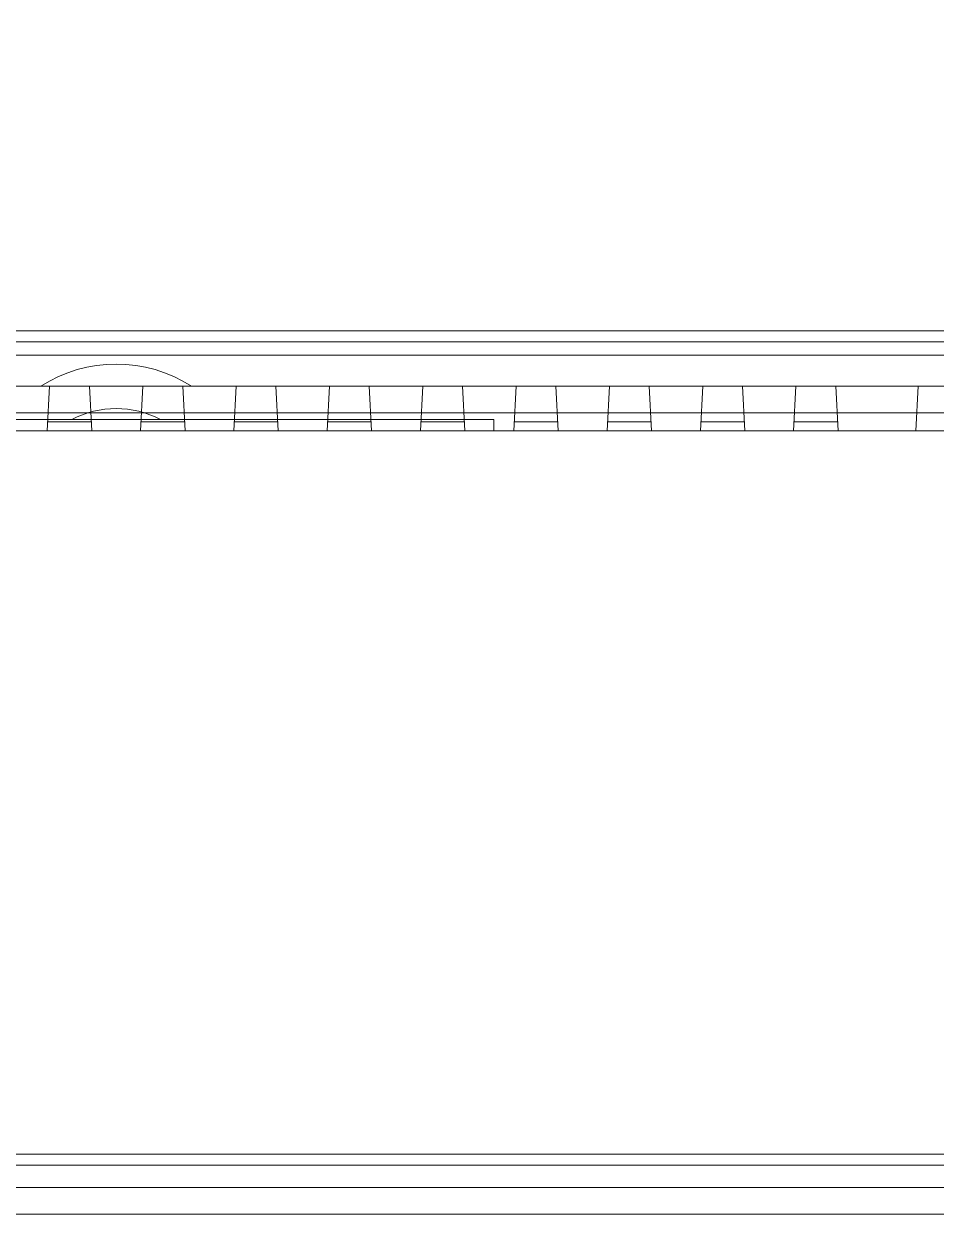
# Model space of a CAD drawing. Header units: millimetres. Extents: x -672 to 672, y -225 to 223.
# Drawn here: x -16 to 25.1, y -38.6 to 15.4 of the extents above; entities that cross this region are included whole.
import ezdxf
from ezdxf.lldxf.tags import DXFTag

# ---------------------------------------------------------------- set-up
doc = ezdxf.new("R2010")
doc.units = ezdxf.units.MM
doc.header["$MEASUREMENT"] = 0
doc.layers.add('layer 1', color=7, linetype='Continuous')
tags = doc.linetypes.add('New Line100', pattern=[0.2, 0.1, -0.1]).pattern_tags.tags
tags[6:7] = [DXFTag(74, 4), DXFTag(75, 0), DXFTag(340, '0'), DXFTag(46, 1.0), DXFTag(50, 0.0), DXFTag(44, 0.0), DXFTag(45, 0.0)]
tags[4:5] = [DXFTag(74, 4), DXFTag(75, 0), DXFTag(340, '0'), DXFTag(46, 1.0), DXFTag(50, 0.0), DXFTag(44, 0.0), DXFTag(45, 0.0)]
tags = doc.linetypes.add('New Line101', pattern=[0.2, 0.1, -0.1]).pattern_tags.tags
tags[6:7] = [DXFTag(74, 4), DXFTag(75, 0), DXFTag(340, '0'), DXFTag(46, 1.0), DXFTag(50, 0.0), DXFTag(44, 0.0), DXFTag(45, 0.0)]
tags[4:5] = [DXFTag(74, 4), DXFTag(75, 0), DXFTag(340, '0'), DXFTag(46, 1.0), DXFTag(50, 0.0), DXFTag(44, 0.0), DXFTag(45, 0.0)]
tags = doc.linetypes.add('New Line102', pattern=[0.2, 0.1, -0.1]).pattern_tags.tags
tags[6:7] = [DXFTag(74, 4), DXFTag(75, 0), DXFTag(340, '0'), DXFTag(46, 1.0), DXFTag(50, 0.0), DXFTag(44, 0.0), DXFTag(45, 0.0)]
tags[4:5] = [DXFTag(74, 4), DXFTag(75, 0), DXFTag(340, '0'), DXFTag(46, 1.0), DXFTag(50, 0.0), DXFTag(44, 0.0), DXFTag(45, 0.0)]
tags = doc.linetypes.add('New Line103', pattern=[0.2, 0.1, -0.1]).pattern_tags.tags
tags[6:7] = [DXFTag(74, 4), DXFTag(75, 0), DXFTag(340, '0'), DXFTag(46, 1.0), DXFTag(50, 0.0), DXFTag(44, 0.0), DXFTag(45, 0.0)]
tags[4:5] = [DXFTag(74, 4), DXFTag(75, 0), DXFTag(340, '0'), DXFTag(46, 1.0), DXFTag(50, 0.0), DXFTag(44, 0.0), DXFTag(45, 0.0)]
tags = doc.linetypes.add('New Line104', pattern=[0.2, 0.1, -0.1]).pattern_tags.tags
tags[6:7] = [DXFTag(74, 4), DXFTag(75, 0), DXFTag(340, '0'), DXFTag(46, 1.0), DXFTag(50, 0.0), DXFTag(44, 0.0), DXFTag(45, 0.0)]
tags[4:5] = [DXFTag(74, 4), DXFTag(75, 0), DXFTag(340, '0'), DXFTag(46, 1.0), DXFTag(50, 0.0), DXFTag(44, 0.0), DXFTag(45, 0.0)]
tags = doc.linetypes.add('New Line269', pattern=[0.2, 0.1, -0.1]).pattern_tags.tags
tags[6:7] = [DXFTag(74, 4), DXFTag(75, 0), DXFTag(340, '0'), DXFTag(46, 1.0), DXFTag(50, 0.0), DXFTag(44, 0.0), DXFTag(45, 0.0)]
tags[4:5] = [DXFTag(74, 4), DXFTag(75, 0), DXFTag(340, '0'), DXFTag(46, 1.0), DXFTag(50, 0.0), DXFTag(44, 0.0), DXFTag(45, 0.0)]
tags = doc.linetypes.add('New Line270', pattern=[0.2, 0.1, -0.1]).pattern_tags.tags
tags[6:7] = [DXFTag(74, 4), DXFTag(75, 0), DXFTag(340, '0'), DXFTag(46, 1.0), DXFTag(50, 0.0), DXFTag(44, 0.0), DXFTag(45, 0.0)]
tags[4:5] = [DXFTag(74, 4), DXFTag(75, 0), DXFTag(340, '0'), DXFTag(46, 1.0), DXFTag(50, 0.0), DXFTag(44, 0.0), DXFTag(45, 0.0)]
tags = doc.linetypes.add('New Line46', pattern=[0.2, 0.1, -0.1]).pattern_tags.tags
tags[6:7] = [DXFTag(74, 4), DXFTag(75, 0), DXFTag(340, '0'), DXFTag(46, 1.0), DXFTag(50, 0.0), DXFTag(44, 0.0), DXFTag(45, 0.0)]
tags[4:5] = [DXFTag(74, 4), DXFTag(75, 0), DXFTag(340, '0'), DXFTag(46, 1.0), DXFTag(50, 0.0), DXFTag(44, 0.0), DXFTag(45, 0.0)]
tags = doc.linetypes.add('New Line47', pattern=[0.2, 0.1, -0.1]).pattern_tags.tags
tags[6:7] = [DXFTag(74, 4), DXFTag(75, 0), DXFTag(340, '0'), DXFTag(46, 1.0), DXFTag(50, 0.0), DXFTag(44, 0.0), DXFTag(45, 0.0)]
tags[4:5] = [DXFTag(74, 4), DXFTag(75, 0), DXFTag(340, '0'), DXFTag(46, 1.0), DXFTag(50, 0.0), DXFTag(44, 0.0), DXFTag(45, 0.0)]
tags = doc.linetypes.add('New Line53', pattern=[0.2, 0.1, -0.1]).pattern_tags.tags
tags[6:7] = [DXFTag(74, 4), DXFTag(75, 0), DXFTag(340, '0'), DXFTag(46, 1.0), DXFTag(50, 0.0), DXFTag(44, 0.0), DXFTag(45, 0.0)]
tags[4:5] = [DXFTag(74, 4), DXFTag(75, 0), DXFTag(340, '0'), DXFTag(46, 1.0), DXFTag(50, 0.0), DXFTag(44, 0.0), DXFTag(45, 0.0)]
tags = doc.linetypes.add('New Line54', pattern=[0.2, 0.1, -0.1]).pattern_tags.tags
tags[6:7] = [DXFTag(74, 4), DXFTag(75, 0), DXFTag(340, '0'), DXFTag(46, 1.0), DXFTag(50, 0.0), DXFTag(44, 0.0), DXFTag(45, 0.0)]
tags[4:5] = [DXFTag(74, 4), DXFTag(75, 0), DXFTag(340, '0'), DXFTag(46, 1.0), DXFTag(50, 0.0), DXFTag(44, 0.0), DXFTag(45, 0.0)]
tags = doc.linetypes.add('New Line55', pattern=[0.2, 0.1, -0.1]).pattern_tags.tags
tags[6:7] = [DXFTag(74, 4), DXFTag(75, 0), DXFTag(340, '0'), DXFTag(46, 1.0), DXFTag(50, 0.0), DXFTag(44, 0.0), DXFTag(45, 0.0)]
tags[4:5] = [DXFTag(74, 4), DXFTag(75, 0), DXFTag(340, '0'), DXFTag(46, 1.0), DXFTag(50, 0.0), DXFTag(44, 0.0), DXFTag(45, 0.0)]
tags = doc.linetypes.add('New Line56', pattern=[0.2, 0.1, -0.1]).pattern_tags.tags
tags[6:7] = [DXFTag(74, 4), DXFTag(75, 0), DXFTag(340, '0'), DXFTag(46, 1.0), DXFTag(50, 0.0), DXFTag(44, 0.0), DXFTag(45, 0.0)]
tags[4:5] = [DXFTag(74, 4), DXFTag(75, 0), DXFTag(340, '0'), DXFTag(46, 1.0), DXFTag(50, 0.0), DXFTag(44, 0.0), DXFTag(45, 0.0)]
tags = doc.linetypes.add('New Line57', pattern=[0.2, 0.1, -0.1]).pattern_tags.tags
tags[6:7] = [DXFTag(74, 4), DXFTag(75, 0), DXFTag(340, '0'), DXFTag(46, 1.0), DXFTag(50, 0.0), DXFTag(44, 0.0), DXFTag(45, 0.0)]
tags[4:5] = [DXFTag(74, 4), DXFTag(75, 0), DXFTag(340, '0'), DXFTag(46, 1.0), DXFTag(50, 0.0), DXFTag(44, 0.0), DXFTag(45, 0.0)]
tags = doc.linetypes.add('New Line58', pattern=[0.2, 0.1, -0.1]).pattern_tags.tags
tags[6:7] = [DXFTag(74, 4), DXFTag(75, 0), DXFTag(340, '0'), DXFTag(46, 1.0), DXFTag(50, 0.0), DXFTag(44, 0.0), DXFTag(45, 0.0)]
tags[4:5] = [DXFTag(74, 4), DXFTag(75, 0), DXFTag(340, '0'), DXFTag(46, 1.0), DXFTag(50, 0.0), DXFTag(44, 0.0), DXFTag(45, 0.0)]
tags = doc.linetypes.add('New Line59', pattern=[0.2, 0.1, -0.1]).pattern_tags.tags
tags[6:7] = [DXFTag(74, 4), DXFTag(75, 0), DXFTag(340, '0'), DXFTag(46, 1.0), DXFTag(50, 0.0), DXFTag(44, 0.0), DXFTag(45, 0.0)]
tags[4:5] = [DXFTag(74, 4), DXFTag(75, 0), DXFTag(340, '0'), DXFTag(46, 1.0), DXFTag(50, 0.0), DXFTag(44, 0.0), DXFTag(45, 0.0)]
tags = doc.linetypes.add('New Line60', pattern=[0.2, 0.1, -0.1]).pattern_tags.tags
tags[6:7] = [DXFTag(74, 4), DXFTag(75, 0), DXFTag(340, '0'), DXFTag(46, 1.0), DXFTag(50, 0.0), DXFTag(44, 0.0), DXFTag(45, 0.0)]
tags[4:5] = [DXFTag(74, 4), DXFTag(75, 0), DXFTag(340, '0'), DXFTag(46, 1.0), DXFTag(50, 0.0), DXFTag(44, 0.0), DXFTag(45, 0.0)]
tags = doc.linetypes.add('New Line61', pattern=[0.2, 0.1, -0.1]).pattern_tags.tags
tags[6:7] = [DXFTag(74, 4), DXFTag(75, 0), DXFTag(340, '0'), DXFTag(46, 1.0), DXFTag(50, 0.0), DXFTag(44, 0.0), DXFTag(45, 0.0)]
tags[4:5] = [DXFTag(74, 4), DXFTag(75, 0), DXFTag(340, '0'), DXFTag(46, 1.0), DXFTag(50, 0.0), DXFTag(44, 0.0), DXFTag(45, 0.0)]
tags = doc.linetypes.add('New Line70', pattern=[0.2, 0.1, -0.1]).pattern_tags.tags
tags[6:7] = [DXFTag(74, 4), DXFTag(75, 0), DXFTag(340, '0'), DXFTag(46, 1.0), DXFTag(50, 0.0), DXFTag(44, 0.0), DXFTag(45, 0.0)]
tags[4:5] = [DXFTag(74, 4), DXFTag(75, 0), DXFTag(340, '0'), DXFTag(46, 1.0), DXFTag(50, 0.0), DXFTag(44, 0.0), DXFTag(45, 0.0)]
tags = doc.linetypes.add('New Line71', pattern=[0.2, 0.1, -0.1]).pattern_tags.tags
tags[6:7] = [DXFTag(74, 4), DXFTag(75, 0), DXFTag(340, '0'), DXFTag(46, 1.0), DXFTag(50, 0.0), DXFTag(44, 0.0), DXFTag(45, 0.0)]
tags[4:5] = [DXFTag(74, 4), DXFTag(75, 0), DXFTag(340, '0'), DXFTag(46, 1.0), DXFTag(50, 0.0), DXFTag(44, 0.0), DXFTag(45, 0.0)]
tags = doc.linetypes.add('New Line75', pattern=[0.2, 0.1, -0.1]).pattern_tags.tags
tags[6:7] = [DXFTag(74, 4), DXFTag(75, 0), DXFTag(340, '0'), DXFTag(46, 1.0), DXFTag(50, 0.0), DXFTag(44, 0.0), DXFTag(45, 0.0)]
tags[4:5] = [DXFTag(74, 4), DXFTag(75, 0), DXFTag(340, '0'), DXFTag(46, 1.0), DXFTag(50, 0.0), DXFTag(44, 0.0), DXFTag(45, 0.0)]
tags = doc.linetypes.add('New Line77', pattern=[0.2, 0.1, -0.1]).pattern_tags.tags
tags[6:7] = [DXFTag(74, 4), DXFTag(75, 0), DXFTag(340, '0'), DXFTag(46, 1.0), DXFTag(50, 0.0), DXFTag(44, 0.0), DXFTag(45, 0.0)]
tags[4:5] = [DXFTag(74, 4), DXFTag(75, 0), DXFTag(340, '0'), DXFTag(46, 1.0), DXFTag(50, 0.0), DXFTag(44, 0.0), DXFTag(45, 0.0)]
tags = doc.linetypes.add('New Line82', pattern=[0.2, 0.1, -0.1]).pattern_tags.tags
tags[6:7] = [DXFTag(74, 4), DXFTag(75, 0), DXFTag(340, '0'), DXFTag(46, 1.0), DXFTag(50, 0.0), DXFTag(44, 0.0), DXFTag(45, 0.0)]
tags[4:5] = [DXFTag(74, 4), DXFTag(75, 0), DXFTag(340, '0'), DXFTag(46, 1.0), DXFTag(50, 0.0), DXFTag(44, 0.0), DXFTag(45, 0.0)]
tags = doc.linetypes.add('New Line83', pattern=[0.2, 0.1, -0.1]).pattern_tags.tags
tags[6:7] = [DXFTag(74, 4), DXFTag(75, 0), DXFTag(340, '0'), DXFTag(46, 1.0), DXFTag(50, 0.0), DXFTag(44, 0.0), DXFTag(45, 0.0)]
tags[4:5] = [DXFTag(74, 4), DXFTag(75, 0), DXFTag(340, '0'), DXFTag(46, 1.0), DXFTag(50, 0.0), DXFTag(44, 0.0), DXFTag(45, 0.0)]
tags = doc.linetypes.add('New Line84', pattern=[0.2, 0.1, -0.1]).pattern_tags.tags
tags[6:7] = [DXFTag(74, 4), DXFTag(75, 0), DXFTag(340, '0'), DXFTag(46, 1.0), DXFTag(50, 0.0), DXFTag(44, 0.0), DXFTag(45, 0.0)]
tags[4:5] = [DXFTag(74, 4), DXFTag(75, 0), DXFTag(340, '0'), DXFTag(46, 1.0), DXFTag(50, 0.0), DXFTag(44, 0.0), DXFTag(45, 0.0)]
tags = doc.linetypes.add('New Line85', pattern=[0.2, 0.1, -0.1]).pattern_tags.tags
tags[6:7] = [DXFTag(74, 4), DXFTag(75, 0), DXFTag(340, '0'), DXFTag(46, 1.0), DXFTag(50, 0.0), DXFTag(44, 0.0), DXFTag(45, 0.0)]
tags[4:5] = [DXFTag(74, 4), DXFTag(75, 0), DXFTag(340, '0'), DXFTag(46, 1.0), DXFTag(50, 0.0), DXFTag(44, 0.0), DXFTag(45, 0.0)]
tags = doc.linetypes.add('New Line90', pattern=[0.2, 0.1, -0.1]).pattern_tags.tags
tags[6:7] = [DXFTag(74, 4), DXFTag(75, 0), DXFTag(340, '0'), DXFTag(46, 1.0), DXFTag(50, 0.0), DXFTag(44, 0.0), DXFTag(45, 0.0)]
tags[4:5] = [DXFTag(74, 4), DXFTag(75, 0), DXFTag(340, '0'), DXFTag(46, 1.0), DXFTag(50, 0.0), DXFTag(44, 0.0), DXFTag(45, 0.0)]
tags = doc.linetypes.add('New Line91', pattern=[0.2, 0.1, -0.1]).pattern_tags.tags
tags[6:7] = [DXFTag(74, 4), DXFTag(75, 0), DXFTag(340, '0'), DXFTag(46, 1.0), DXFTag(50, 0.0), DXFTag(44, 0.0), DXFTag(45, 0.0)]
tags[4:5] = [DXFTag(74, 4), DXFTag(75, 0), DXFTag(340, '0'), DXFTag(46, 1.0), DXFTag(50, 0.0), DXFTag(44, 0.0), DXFTag(45, 0.0)]
tags = doc.linetypes.add('New Line92', pattern=[0.2, 0.1, -0.1]).pattern_tags.tags
tags[6:7] = [DXFTag(74, 4), DXFTag(75, 0), DXFTag(340, '0'), DXFTag(46, 1.0), DXFTag(50, 0.0), DXFTag(44, 0.0), DXFTag(45, 0.0)]
tags[4:5] = [DXFTag(74, 4), DXFTag(75, 0), DXFTag(340, '0'), DXFTag(46, 1.0), DXFTag(50, 0.0), DXFTag(44, 0.0), DXFTag(45, 0.0)]
tags = doc.linetypes.add('New Line93', pattern=[0.2, 0.1, -0.1]).pattern_tags.tags
tags[6:7] = [DXFTag(74, 4), DXFTag(75, 0), DXFTag(340, '0'), DXFTag(46, 1.0), DXFTag(50, 0.0), DXFTag(44, 0.0), DXFTag(45, 0.0)]
tags[4:5] = [DXFTag(74, 4), DXFTag(75, 0), DXFTag(340, '0'), DXFTag(46, 1.0), DXFTag(50, 0.0), DXFTag(44, 0.0), DXFTag(45, 0.0)]
tags = doc.linetypes.add('New Line94', pattern=[0.2, 0.1, -0.1]).pattern_tags.tags
tags[6:7] = [DXFTag(74, 4), DXFTag(75, 0), DXFTag(340, '0'), DXFTag(46, 1.0), DXFTag(50, 0.0), DXFTag(44, 0.0), DXFTag(45, 0.0)]
tags[4:5] = [DXFTag(74, 4), DXFTag(75, 0), DXFTag(340, '0'), DXFTag(46, 1.0), DXFTag(50, 0.0), DXFTag(44, 0.0), DXFTag(45, 0.0)]
tags = doc.linetypes.add('New Line95', pattern=[0.2, 0.1, -0.1]).pattern_tags.tags
tags[6:7] = [DXFTag(74, 4), DXFTag(75, 0), DXFTag(340, '0'), DXFTag(46, 1.0), DXFTag(50, 0.0), DXFTag(44, 0.0), DXFTag(45, 0.0)]
tags[4:5] = [DXFTag(74, 4), DXFTag(75, 0), DXFTag(340, '0'), DXFTag(46, 1.0), DXFTag(50, 0.0), DXFTag(44, 0.0), DXFTag(45, 0.0)]
tags = doc.linetypes.add('New Line96', pattern=[0.2, 0.1, -0.1]).pattern_tags.tags
tags[6:7] = [DXFTag(74, 4), DXFTag(75, 0), DXFTag(340, '0'), DXFTag(46, 1.0), DXFTag(50, 0.0), DXFTag(44, 0.0), DXFTag(45, 0.0)]
tags[4:5] = [DXFTag(74, 4), DXFTag(75, 0), DXFTag(340, '0'), DXFTag(46, 1.0), DXFTag(50, 0.0), DXFTag(44, 0.0), DXFTag(45, 0.0)]
tags = doc.linetypes.add('New Line97', pattern=[0.2, 0.1, -0.1]).pattern_tags.tags
tags[6:7] = [DXFTag(74, 4), DXFTag(75, 0), DXFTag(340, '0'), DXFTag(46, 1.0), DXFTag(50, 0.0), DXFTag(44, 0.0), DXFTag(45, 0.0)]
tags[4:5] = [DXFTag(74, 4), DXFTag(75, 0), DXFTag(340, '0'), DXFTag(46, 1.0), DXFTag(50, 0.0), DXFTag(44, 0.0), DXFTag(45, 0.0)]
tags = doc.linetypes.add('New Line98', pattern=[0.2, 0.1, -0.1]).pattern_tags.tags
tags[6:7] = [DXFTag(74, 4), DXFTag(75, 0), DXFTag(340, '0'), DXFTag(46, 1.0), DXFTag(50, 0.0), DXFTag(44, 0.0), DXFTag(45, 0.0)]
tags[4:5] = [DXFTag(74, 4), DXFTag(75, 0), DXFTag(340, '0'), DXFTag(46, 1.0), DXFTag(50, 0.0), DXFTag(44, 0.0), DXFTag(45, 0.0)]
tags = doc.linetypes.add('New Line99', pattern=[0.2, 0.1, -0.1]).pattern_tags.tags
tags[6:7] = [DXFTag(74, 4), DXFTag(75, 0), DXFTag(340, '0'), DXFTag(46, 1.0), DXFTag(50, 0.0), DXFTag(44, 0.0), DXFTag(45, 0.0)]
tags[4:5] = [DXFTag(74, 4), DXFTag(75, 0), DXFTag(340, '0'), DXFTag(46, 1.0), DXFTag(50, 0.0), DXFTag(44, 0.0), DXFTag(45, 0.0)]

msp = doc.modelspace()

# ---------------------------------------------------------------- linework, layer by layer
at = {"layer": 'layer 1', "lineweight": 40}
msp.add_open_spline([(123.1599, 207.75), (123.1599, 207.75), (-161.8401, 207.75), (-161.8401, 207.75), (-161.8401, 207.75), (-161.8401, -207.75), (-161.8401, -207.75), (-161.8401, -207.75), (123.1599, -207.75), (123.1599, -207.75), (123.1599, -207.75), (123.1599, 207.75), (123.1599, 207.75)], degree=3, knots=[0, 0, 0, 0, 0.25, 0.25, 0.25, 0.5, 0.5, 0.5, 0.75, 0.75, 0.75, 1, 1, 1, 1], dxfattribs=at)
at = {"layer": 'layer 1', "lineweight": 9}
msp.add_open_spline([(-8.4666, -85.4807), (-8.4666, -83.6079), (-9.9849, -82.0896), (-11.8578, -82.0896), (-13.7307, -82.0896), (-15.249, -83.6078), (-15.249, -85.4807), (-15.249, -87.3536), (-13.7307, -88.8719), (-11.8578, -88.8719), (-9.9849, -88.8719), (-8.4666, -87.3536), (-8.4666, -85.4808), (-8.4666, 4.4136), (-8.4666, -175.3751), (-8.4666, -85.4807)], degree=3, knots=[0, 0, 0, 0, 0.25, 0.25, 0.25, 0.5, 0.5, 0.5, 0.75, 0.75, 0.75, 1, 1, 1, 1.0001, 1.0001, 1.0001, 1.0001], dxfattribs=at)
for points in [[(-86.8578, 1.0953), (-86.8578, 1.0953), (63.1422, 1.0953), (63.1422, 1.0953)], [(-86.3578, 1.5953), (-86.3578, 1.5953), (62.6422, 1.5953), (62.6422, 1.5953)], [(63.0304, -2.1052), (63.0304, -2.1052), (-86.746, -2.1052), (-86.746, -2.1052)], [(62.2025, -2.9047), (62.2025, -2.9047), (-85.9181, -2.9047), (-85.9181, -2.9047)], [(43.1422, -35.4807), (43.1422, -35.4807), (-66.8578, -35.4807), (-66.8578, -35.4807)], [(-66.8578, -35.9807), (-66.8578, -35.9807), (43.1422, -35.9807), (43.1422, -35.9807)], [(-65.9578, -36.9807), (-65.9578, -36.9807), (42.2422, -36.9807), (42.2422, -36.9807)], [(-65.9578, -38.1807), (-65.9578, -38.1807), (42.2422, -38.1807), (42.2422, -38.1807)]]:
    msp.add_open_spline(points, degree=3, dxfattribs=at)
at = {"layer": 'layer 1', "color": 8, "linetype": 'New Line82', "lineweight": 9}
msp.add_open_spline([(42.2422, 0.4953), (42.2422, 0.4953), (-65.9578, 0.4953), (-65.9578, 0.4953)], degree=3, dxfattribs=at)
at = {"layer": 'layer 1', "color": 8, "linetype": 'New Line269', "lineweight": 9}
msp.add_open_spline([(-8.4666, -0.9047), (-10.5308, 0.4286), (-13.1848, 0.4286), (-15.249, -0.9047)], degree=3, dxfattribs=at)
at = {"layer": 'layer 1', "color": 8, "linetype": 'New Line77', "lineweight": 9}
msp.add_open_spline([(-83.2877, -0.9047), (-83.2877, -0.9047), (59.5721, -0.9047), (59.5721, -0.9047)], degree=3, dxfattribs=at)
at = {"layer": 'layer 1', "color": 8, "linetype": 'New Line75', "lineweight": 9}
msp.add_open_spline([(-8.4666, -0.9047), (-8.4666, -0.9047), (-15.249, -0.9047), (-15.249, -0.9047)], degree=3, dxfattribs=at)
at = {"layer": 'layer 1', "color": 8, "linetype": 'New Line47', "lineweight": 9}
msp.add_open_spline([(-14.853, -0.9047), (-14.853, -0.9047), (-14.9578, -2.9047), (-14.9578, -2.9047)], degree=3, dxfattribs=at)
at = {"layer": 'layer 1', "color": 8, "linetype": 'New Line46', "lineweight": 9}
msp.add_open_spline([(-13.0626, -0.9047), (-13.0626, -0.9047), (-12.9578, -2.9047), (-12.9578, -2.9047)], degree=3, dxfattribs=at)
at = {"layer": 'layer 1', "color": 8, "linetype": 'New Line84', "lineweight": 9}
msp.add_open_spline([(-10.653, -0.9047), (-10.653, -0.9047), (-10.7578, -2.9047), (-10.7578, -2.9047)], degree=3, dxfattribs=at)
at = {"layer": 'layer 1', "color": 8, "linetype": 'New Line83', "lineweight": 9}
msp.add_open_spline([(-8.8626, -0.9047), (-8.8626, -0.9047), (-8.7578, -2.9047), (-8.7578, -2.9047)], degree=3, dxfattribs=at)
at = {"layer": 'layer 1', "color": 8, "linetype": 'New Line85', "lineweight": 9}
msp.add_open_spline([(-6.453, -0.9047), (-6.453, -0.9047), (-6.5578, -2.9047), (-6.5578, -2.9047)], degree=3, dxfattribs=at)
at = {"layer": 'layer 1', "color": 8, "linetype": 'New Line90', "lineweight": 9}
msp.add_open_spline([(-4.6626, -0.9047), (-4.6626, -0.9047), (-4.5578, -2.9047), (-4.5578, -2.9047)], degree=3, dxfattribs=at)
at = {"layer": 'layer 1', "color": 8, "linetype": 'New Line91', "lineweight": 9}
msp.add_open_spline([(-2.253, -0.9047), (-2.253, -0.9047), (-2.3578, -2.9047), (-2.3578, -2.9047)], degree=3, dxfattribs=at)
at = {"layer": 'layer 1', "color": 8, "linetype": 'New Line92', "lineweight": 9}
msp.add_open_spline([(-0.4626, -0.9047), (-0.4626, -0.9047), (-0.3578, -2.9047), (-0.3578, -2.9047)], degree=3, dxfattribs=at)
at = {"layer": 'layer 1', "color": 8, "linetype": 'New Line94', "lineweight": 9}
msp.add_open_spline([(1.947, -0.9047), (1.947, -0.9047), (1.8422, -2.9047), (1.8422, -2.9047)], degree=3, dxfattribs=at)
at = {"layer": 'layer 1', "color": 8, "linetype": 'New Line93', "lineweight": 9}
msp.add_open_spline([(3.7374, -0.9047), (3.7374, -0.9047), (3.8422, -2.9047), (3.8422, -2.9047)], degree=3, dxfattribs=at)
at = {"layer": 'layer 1', "color": 8, "linetype": 'New Line97', "lineweight": 9}
msp.add_open_spline([(6.147, -0.9047), (6.147, -0.9047), (6.0422, -2.9047), (6.0422, -2.9047)], degree=3, dxfattribs=at)
at = {"layer": 'layer 1', "color": 8, "linetype": 'New Line95', "lineweight": 9}
msp.add_open_spline([(7.9374, -0.9047), (7.9374, -0.9047), (8.0422, -2.9047), (8.0422, -2.9047)], degree=3, dxfattribs=at)
at = {"layer": 'layer 1', "color": 8, "linetype": 'New Line99', "lineweight": 9}
msp.add_open_spline([(10.347, -0.9047), (10.347, -0.9047), (10.2422, -2.9047), (10.2422, -2.9047)], degree=3, dxfattribs=at)
at = {"layer": 'layer 1', "color": 8, "linetype": 'New Line98', "lineweight": 9}
msp.add_open_spline([(12.1374, -0.9047), (12.1374, -0.9047), (12.2422, -2.9047), (12.2422, -2.9047)], degree=3, dxfattribs=at)
at = {"layer": 'layer 1', "color": 8, "linetype": 'New Line101', "lineweight": 9}
msp.add_open_spline([(14.547, -0.9047), (14.547, -0.9047), (14.4422, -2.9047), (14.4422, -2.9047)], degree=3, dxfattribs=at)
at = {"layer": 'layer 1', "color": 8, "linetype": 'New Line100', "lineweight": 9}
msp.add_open_spline([(16.3374, -0.9047), (16.3374, -0.9047), (16.4422, -2.9047), (16.4422, -2.9047)], degree=3, dxfattribs=at)
at = {"layer": 'layer 1', "color": 8, "linetype": 'New Line102', "lineweight": 9}
msp.add_open_spline([(18.747, -0.9047), (18.747, -0.9047), (18.6422, -2.9047), (18.6422, -2.9047)], degree=3, dxfattribs=at)
at = {"layer": 'layer 1', "color": 8, "linetype": 'New Line103', "lineweight": 9}
msp.add_open_spline([(20.5374, -0.9047), (20.5374, -0.9047), (20.6422, -2.9047), (20.6422, -2.9047)], degree=3, dxfattribs=at)
at = {"layer": 'layer 1', "color": 8, "linetype": 'New Line104', "lineweight": 9}
msp.add_open_spline([(24.247, -0.9047), (24.247, -0.9047), (24.1422, -2.9047), (24.1422, -2.9047)], degree=3, dxfattribs=at)
at = {"layer": 'layer 1', "color": 8, "linetype": 'New Line270', "lineweight": 9}
msp.add_open_spline([(-9.8578, -2.4047), (-11.1078, -1.738), (-12.6078, -1.738), (-13.8578, -2.4047)], degree=3, dxfattribs=at)
at = {"layer": 'layer 1', "color": 8, "linetype": 'New Line71', "lineweight": 9}
msp.add_open_spline([(5.1422, -2.4047), (5.1422, -2.4047), (-28.8578, -2.4047), (-28.8578, -2.4047)], degree=3, dxfattribs=at)
at = {"layer": 'layer 1', "color": 8, "linetype": 'New Line61', "lineweight": 9}
msp.add_open_spline([(-12.9788, -2.5047), (-12.9788, -2.5047), (-14.9368, -2.5047), (-14.9368, -2.5047)], degree=3, dxfattribs=at)
at = {"layer": 'layer 1', "color": 8, "linetype": 'New Line70', "lineweight": 9}
msp.add_open_spline([(-9.8578, -2.4047), (-9.8578, -2.4047), (-13.8578, -2.4047), (-13.8578, -2.4047)], degree=3, dxfattribs=at)
at = {"layer": 'layer 1', "color": 8, "linetype": 'New Line60', "lineweight": 9}
msp.add_open_spline([(-8.7788, -2.5047), (-8.7788, -2.5047), (-10.7368, -2.5047), (-10.7368, -2.5047)], degree=3, dxfattribs=at)
at = {"layer": 'layer 1', "color": 8, "linetype": 'New Line59', "lineweight": 9}
msp.add_open_spline([(-4.5788, -2.5047), (-4.5788, -2.5047), (-6.5368, -2.5047), (-6.5368, -2.5047)], degree=3, dxfattribs=at)
at = {"layer": 'layer 1', "color": 8, "linetype": 'New Line58', "lineweight": 9}
msp.add_open_spline([(-0.3788, -2.5047), (-0.3788, -2.5047), (-2.3368, -2.5047), (-2.3368, -2.5047)], degree=3, dxfattribs=at)
at = {"layer": 'layer 1', "color": 8, "linetype": 'New Line57', "lineweight": 9}
msp.add_open_spline([(3.8212, -2.5047), (3.8212, -2.5047), (1.8632, -2.5047), (1.8632, -2.5047)], degree=3, dxfattribs=at)
at = {"layer": 'layer 1', "color": 8, "linetype": 'New Line96', "lineweight": 9}
msp.add_open_spline([(5.1422, -2.9047), (5.1422, -2.9047), (5.1422, -2.4047), (5.1422, -2.4047)], degree=3, dxfattribs=at)
at = {"layer": 'layer 1', "color": 8, "linetype": 'New Line56', "lineweight": 9}
msp.add_open_spline([(8.0212, -2.5047), (8.0212, -2.5047), (6.0632, -2.5047), (6.0632, -2.5047)], degree=3, dxfattribs=at)
at = {"layer": 'layer 1', "color": 8, "linetype": 'New Line55', "lineweight": 9}
msp.add_open_spline([(12.2212, -2.5047), (12.2212, -2.5047), (10.2632, -2.5047), (10.2632, -2.5047)], degree=3, dxfattribs=at)
at = {"layer": 'layer 1', "color": 8, "linetype": 'New Line54', "lineweight": 9}
msp.add_open_spline([(16.4212, -2.5047), (16.4212, -2.5047), (14.4632, -2.5047), (14.4632, -2.5047)], degree=3, dxfattribs=at)
at = {"layer": 'layer 1', "color": 8, "linetype": 'New Line53', "lineweight": 9}
msp.add_open_spline([(20.6212, -2.5047), (20.6212, -2.5047), (18.6632, -2.5047), (18.6632, -2.5047)], degree=3, dxfattribs=at)

doc.saveas('drawing.dxf')
